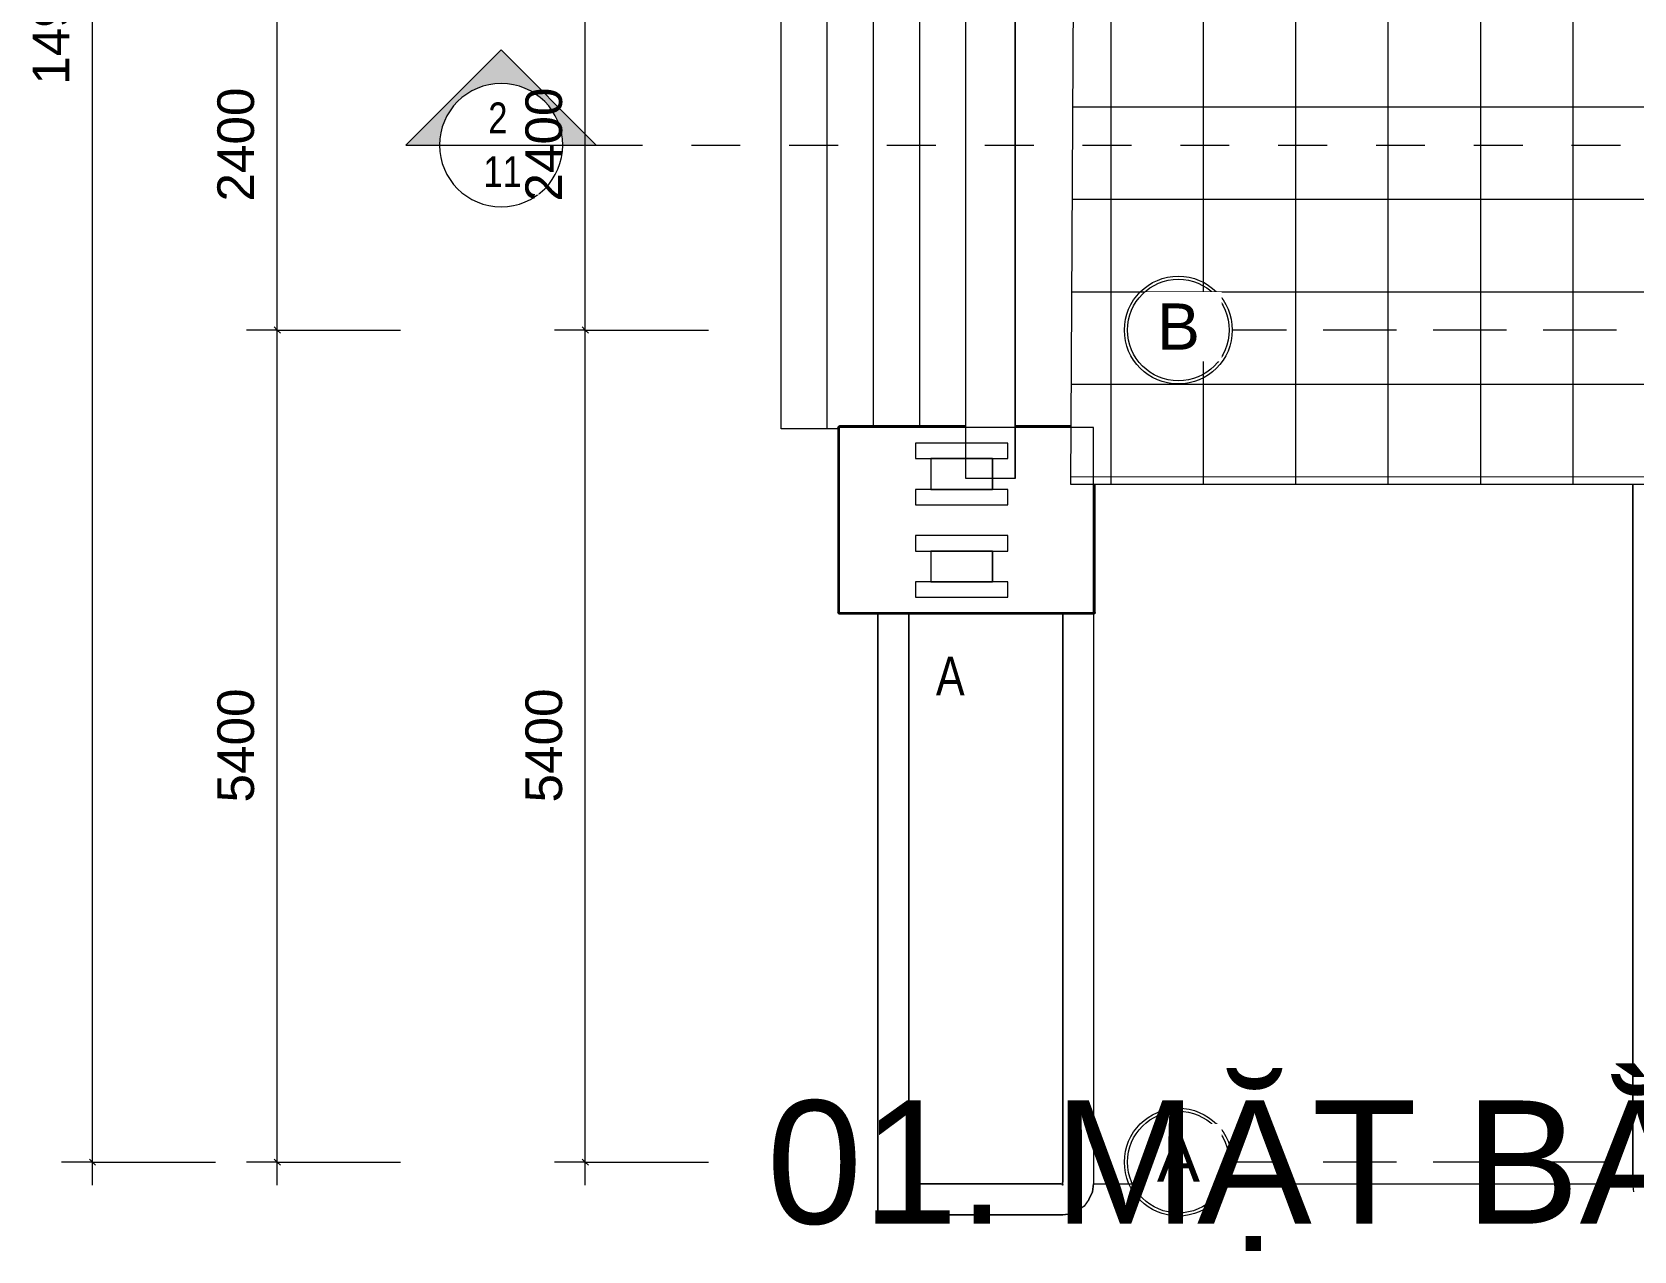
# Model space of a CAD drawing. Header units: millimetres. Extents: x -10792 to 44600, y -5903 to 19992.
# Drawn here: x -10792 to -392, y -577 to 7334 of the extents above; entities that cross this region are included whole.
import ezdxf
from ezdxf.enums import TextEntityAlignment as Align

# ---------------------------------------------------------------- set-up
doc = ezdxf.new("R2010")
doc.units = ezdxf.units.MM
for name, pattern in [('Abgebrochen', [714.375, 476.25, -238.125]), ('Aligning Line', [635, 317.5, -317.5]), ('Hidden', [714.375, 476.25, -238.125])]:
    doc.linetypes.add(name, pattern=pattern)
for name, color, linetype, lineweight in [('A-ANNO-DIMS', 211, 'Continuous', 9), ('A-ANNO-DIMS-100', 211, 'Continuous', 9), ('A-FLOR', 192, 'Continuous', 9), ('A-FLOR-PATT', 8, 'Continuous', 9), ('A-GENM', 13, 'Continuous', 9), ('G-ANNO-SYMB', 111, 'Abgebrochen', 9), ('G-ANNO-TEXT', 231, 'Continuous', 9), ('G-IMPT', 8, 'Continuous', 9), ('S-GRID', 1, 'Continuous', 9), ('S-GRID-IDEN', 1, 'Continuous', 9)]:
    doc.layers.add(name, color=color, linetype=linetype, lineweight=lineweight)
doc.styles.add('Arial', font='arial.ttf', dxfattribs={"width": 0.8, "height": 250})
doc.styles.add('Arial_1', font='arial.ttf', dxfattribs={"width": 0.8, "height": 200})
doc.styles.add('Arial_2', font='arial.ttf', dxfattribs={"height": 300})
doc.styles.add('Arial_5', font='arial.ttf', dxfattribs={"height": 238.125})
doc.styles.add('UNICODE_TITLE', font='arial.ttf')
doc.dimstyles.new('SecretInternalLinAngDimStyle5p4736185', dxfattribs={"dimscale": 304.8, "dimtxt": 242.94927, "dimasz": 0.130208, "dimexe": 0.656168, "dimexo": 0.0625, "dimgap": 0.260417, "dimtad": 1, "dimdec": 0, "dimrnd": 100, "dimzin": 0, "dimdsep": 46, "dimtxsty": 'Arial_5', "dimblk1": 'OBLIQUE', "dimblk2": 'OBLIQUE', "dimsah": 1, "dimcen": 0.09, "dimdle": 0.492126, "dimazin": 0, "dimtfac": 1, "dimtdec": 4, "dimtix": 1, "dimtmove": 0, "dimatfit": 3, "dimfxl": 2.624672, "dimfxlon": 1, "dimtvp": 1, "dimtolj": 1, "dimtzin": 0, "dimarcsym": 2})

# ---------------------------------------------------------------- blocks, each defined once
blk = doc.blocks.new('Mat_Tien_3dsMax - Sync_3dsMax_To_Revit-2401403-01_MẶT BẰNG TẦNG 1')
at = {"layer": 'A-GENM'}
for p, q in [((-5456, -1934), (-5456, -2034)), ((-4856, -1934), (-5456, -1934)), ((-4856, -2034), (-4856, -1934)), ((-5456, -2034), (-4856, -2034)), ((-4956, -2034), (-5356, -2034)), ((-5356, -2034), (-5356, -2234)), ((-4956, -2234), (-4956, -2034)), ((-4856, -2234), (-5456, -2234)), ((-5456, -2234), (-5456, -2334)), ((-5356, -2234), (-4956, -2234)), ((-4856, -2334), (-4856, -2234)), ((-5456, -2334), (-4856, -2334)), ((-5456, -2534), (-5456, -2634)), ((-4856, -2534), (-5456, -2534)), ((-4856, -2634), (-4856, -2534)), ((-5456, -2634), (-4856, -2634)), ((-4956, -2634), (-5356, -2634)), ((-5356, -2634), (-5356, -2834)), ((-4956, -2834), (-4956, -2634)), ((-4856, -2834), (-5456, -2834)), ((-5456, -2834), (-5456, -2934)), ((-5356, -2834), (-4956, -2834)), ((-4856, -2934), (-4856, -2834)), ((-5456, -2934), (-4856, -2934))]:
    blk.add_line(p, q, dxfattribs=at)
at = {"layer": 'G-IMPT'}
for p, q in [((-5129, -2164), (-5129, 2164)), ((-6329, -1840), (-6329, 1840)), ((-6029, -1840), (-6029, 1840)), ((-5729, -1822), (-5729, 1751)), ((-5429, -1822), (-5429, 1751)), ((-6029, -1840), (-6329, -1840)), ((-5960, -1840), (-6029, -1840)), ((-5959, -1828), (-5960, -1832)), ((-5959, -1828), (-5960, -1832)), ((-5960, -1832), (-5959, -1828)), ((-5960, -1832), (-5960, -3032)), ((-5959, -1832), (-5960, -1832)), ((-5959, -1828), (-5957, -1825)), ((-5957, -1825), (-5959, -1828)), ((-5959, -1828), (-5957, -1825)), ((-5957, -1825), (-5959, -1828)), ((-5959, -1828), (-5957, -1825)), ((-5956, -1826), (-5959, -1828)), ((-5959, -1828), (-5956, -1826)), ((-5959, -1832), (-5959, -1828)), ((-5957, -1829), (-5959, -1828)), ((-5959, -1828), (-5959, -1828)), ((-5959, -1828), (-5959, -1828)), ((-5957, -1829), (-5959, -1832)), ((-5959, -1832), (-5959, -3032)), ((-5957, -1832), (-5959, -1832)), ((-5954, -1823), (-5957, -1825)), ((-5954, -1823), (-5957, -1825)), ((-5954, -1823), (-5957, -1825)), ((-5954, -1824), (-5957, -1825)), ((-5957, -1825), (-5954, -1824)), ((-5956, -1826), (-5957, -1825)), ((-5957, -1825), (-5957, -1825)), ((-5957, -1825), (-5956, -1826)), ((-5957, -1825), (-5957, -1825)), ((-5957, -1829), (-5956, -1826)), ((-5954, -1828), (-5957, -1829)), ((-5957, -1832), (-5957, -1829)), ((-5954, -1832), (-5957, -1829)), ((-5957, -3032), (-5957, -1832)), ((-5954, -1832), (-5957, -1832)), ((-5956, -1826), (-5954, -1824)), ((-5956, -1826), (-5954, -1824)), ((-5953, -1825), (-5956, -1826)), ((-5954, -1828), (-5956, -1826)), ((-5950, -1822), (-5954, -1823)), ((-5950, -1822), (-5954, -1824)), ((-5950, -1822), (-5954, -1824)), ((-5954, -1824), (-5954, -1823)), ((-5950, -1823), (-5954, -1824)), ((-5954, -1823), (-5954, -1824)), ((-5953, -1825), (-5954, -1824)), ((-5954, -1828), (-5953, -1825)), ((-5954, -1828), (-5954, -1832)), ((-5950, -1832), (-5954, -1828)), ((-5950, -1828), (-5954, -1828)), ((-5954, -3032), (-5954, -1832)), ((-5950, -1832), (-5954, -1832)), ((-5953, -1825), (-5950, -1823)), ((-5950, -1828), (-5953, -1825)), ((-5950, -1825), (-5953, -1825)), ((-5950, -1823), (-5950, -1822)), ((-5129, -1822), (-5950, -1822)), ((-5129, -1823), (-5950, -1823)), ((-5950, -1825), (-5950, -1823)), ((-5129, -1825), (-5950, -1825)), ((-5950, -1825), (-5950, -1828)), ((-5129, -1828), (-5950, -1828)), ((-5950, -1828), (-5950, -1832)), ((-5950, -3032), (-5950, -1832)), ((-4300, -1832), (-5950, -1832)), ((-4448, -1822), (-4810, -1822)), ((-4448, -1823), (-4810, -1823)), ((-4448, -1825), (-4810, -1825)), ((-4448, -1828), (-4810, -1828)), ((-4300, -3032), (-4300, -1832)), ((-5456, -1934), (-5456, -2034)), ((-4856, -1934), (-5456, -1934)), ((-4856, -2034), (-4856, -1934)), ((-5456, -2034), (-5356, -2034)), ((-5356, -2034), (-5356, -2234)), ((-4956, -2034), (-4956, -2234)), ((-4956, -2034), (-4856, -2034)), ((-4810, -2164), (-5129, -2164)), ((-5356, -2234), (-5456, -2234)), ((-5456, -2234), (-5456, -2334)), ((-4856, -2234), (-4956, -2234)), ((-4856, -2334), (-4856, -2234)), ((-4296, -3032), (-4296, -2200)), ((-4292, -3032), (-4292, -2200)), ((-4291, -3032), (-4291, -2200)), ((-4290, -3032), (-4290, -2200)), ((-800, -6742), (-800, -2200)), ((-800, -6742), (-800, -2200)), ((-800, -2200), (-800, -6742)), ((-5456, -2334), (-4856, -2334)), ((-5456, -2534), (-5456, -2634)), ((-4856, -2534), (-5456, -2534)), ((-4856, -2634), (-4856, -2534)), ((-5456, -2634), (-5356, -2634)), ((-5356, -2634), (-5356, -2834)), ((-4956, -2634), (-4956, -2834)), ((-4956, -2634), (-4856, -2634)), ((-5356, -2834), (-5456, -2834)), ((-5456, -2834), (-5456, -2934)), ((-4856, -2834), (-4956, -2834)), ((-4856, -2934), (-4856, -2834)), ((-5456, -2934), (-4856, -2934)), ((-5960, -3032), (-5959, -3032)), ((-5960, -3032), (-5959, -3037)), ((-5960, -3032), (-5959, -3037)), ((-5959, -3037), (-5960, -3032)), ((-5959, -3032), (-5957, -3032)), ((-5959, -3032), (-5957, -3036)), ((-5959, -3037), (-5959, -3032)), ((-5959, -3037), (-5957, -3036)), ((-5959, -3037), (-5959, -3037)), ((-5959, -3037), (-5956, -3039)), ((-5959, -3037), (-5959, -3037)), ((-5959, -3037), (-5957, -3040)), ((-5959, -3037), (-5957, -3040)), ((-5957, -3040), (-5959, -3037)), ((-5959, -3037), (-5957, -3040)), ((-5959, -3037), (-5956, -3039)), ((-5957, -3040), (-5959, -3037)), ((-5957, -3036), (-5957, -3032)), ((-5957, -3032), (-5954, -3032)), ((-5957, -3036), (-5954, -3032)), ((-5954, -3037), (-5957, -3036)), ((-5957, -3036), (-5956, -3039)), ((-5957, -3040), (-5956, -3039)), ((-5956, -3039), (-5957, -3040)), ((-5957, -3040), (-5954, -3041)), ((-5957, -3040), (-5957, -3040)), ((-5957, -3040), (-5957, -3040)), ((-5954, -3041), (-5957, -3040)), ((-5957, -3040), (-5954, -3042)), ((-5954, -3042), (-5957, -3040)), ((-5954, -3042), (-5957, -3040)), ((-5956, -3039), (-5954, -3037)), ((-5956, -3039), (-5953, -3040)), ((-5956, -3039), (-5954, -3041)), ((-5956, -3039), (-5954, -3041)), ((-5954, -3032), (-5950, -3032)), ((-5954, -3037), (-5954, -3032)), ((-5954, -3037), (-5950, -3032)), ((-5953, -3040), (-5954, -3037)), ((-5950, -3037), (-5954, -3037)), ((-5954, -3041), (-5953, -3040)), ((-5954, -3041), (-5950, -3042)), ((-5954, -3042), (-5954, -3041)), ((-5950, -3042), (-5954, -3041)), ((-5954, -3041), (-5954, -3042)), ((-5954, -3041), (-5950, -3042)), ((-5954, -3042), (-5950, -3042)), ((-5953, -3040), (-5950, -3037)), ((-5950, -3042), (-5953, -3040)), ((-5950, -3040), (-5953, -3040)), ((-5950, -3032), (-4300, -3032)), ((-5950, -3037), (-5950, -3032)), ((-5950, -3040), (-5950, -3037)), ((-5950, -3037), (-4300, -3037)), ((-5950, -3040), (-4300, -3040)), ((-5950, -3042), (-5950, -3040)), ((-5950, -3042), (-5950, -3042)), ((-5950, -3042), (-4300, -3042)), ((-4300, -3042), (-5950, -3042)), ((-5700, -3042), (-5700, -6942)), ((-5700, -6942), (-5700, -3042)), ((-5500, -3042), (-5500, -6742)), ((-5500, -6742), (-5500, -3042)), ((-4500, -6726), (-4500, -3042)), ((-4500, -3042), (-4500, -6726)), ((-4300, -3037), (-4300, -3032)), ((-4300, -3032), (-4296, -3032)), ((-4300, -3032), (-4296, -3037)), ((-4300, -3040), (-4300, -3037)), ((-4300, -3037), (-4296, -3037)), ((-4297, -3040), (-4300, -3037)), ((-4300, -3042), (-4300, -3040)), ((-4300, -3040), (-4297, -3040)), ((-4300, -3042), (-4297, -3040)), ((-4300, -3042), (-4296, -3041)), ((-4300, -3042), (-4296, -3041)), ((-4296, -3041), (-4300, -3042)), ((-4300, -3042), (-4300, -6742)), ((-4300, -3042), (-4300, -3042)), ((-4300, -3042), (-4296, -3042)), ((-4300, -3042), (-4300, -6742)), ((-4297, -3040), (-4296, -3037)), ((-4297, -3040), (-4294, -3039)), ((-4297, -3040), (-4296, -3041)), ((-4296, -3037), (-4296, -3032)), ((-4296, -3032), (-4292, -3032)), ((-4296, -3032), (-4293, -3036)), ((-4296, -3037), (-4293, -3036)), ((-4296, -3037), (-4294, -3039)), ((-4296, -3041), (-4294, -3039)), ((-4296, -3041), (-4294, -3039)), ((-4296, -3041), (-4293, -3040)), ((-4296, -3042), (-4293, -3040)), ((-4296, -3041), (-4293, -3040)), ((-4293, -3040), (-4296, -3042)), ((-4292, -3040), (-4296, -3042)), ((-4296, -3042), (-4296, -3041)), ((-4296, -3041), (-4296, -3042)), ((-4294, -3039), (-4293, -3036)), ((-4294, -3039), (-4291, -3037)), ((-4294, -3039), (-4291, -3037)), ((-4293, -3040), (-4294, -3039)), ((-4294, -3039), (-4293, -3040)), ((-4293, -3036), (-4292, -3032)), ((-4293, -3036), (-4291, -3032)), ((-4293, -3036), (-4291, -3037)), ((-4293, -3040), (-4291, -3037)), ((-4293, -3040), (-4291, -3037)), ((-4293, -3040), (-4291, -3037)), ((-4291, -3037), (-4293, -3040)), ((-4292, -3040), (-4293, -3040)), ((-4293, -3040), (-4292, -3040)), ((-4292, -3032), (-4291, -3032)), ((-4292, -3040), (-4291, -3037)), ((-4291, -3032), (-4290, -3032)), ((-4291, -3037), (-4291, -3032)), ((-4291, -3037), (-4290, -3032)), ((-4291, -3037), (-4290, -3032)), ((-4290, -3032), (-4291, -3037)), ((-4291, -3037), (-4291, -3037)), ((-4291, -3037), (-4291, -3037)), ((-5500, -6742), (-4513, -6742)), ((-4513, -6742), (-5500, -6742)), ((-4513, -6742), (-4501, -6740)), ((-4513, -6742), (-4501, -6740)), ((-4505, -6742), (-4503, -6740)), ((-4503, -6740), (-4505, -6742)), ((-4503, -6741), (-4505, -6742)), ((-4503, -6740), (-4502, -6737)), ((-4502, -6737), (-4503, -6740)), ((-4501, -6740), (-4503, -6741)), ((-4502, -6737), (-4500, -6726)), ((-4500, -6726), (-4502, -6737)), ((-4308, -6793), (-4300, -6742)), ((-4300, -6742), (-4308, -6793)), ((-4300, -6742), (-800, -6742)), ((-792, -6793), (-800, -6742)), ((-792, -6793), (-800, -6742)), ((-4330, -6843), (-4362, -6886)), ((-4330, -6843), (-4362, -6886)), ((-4330, -6843), (-4308, -6793)), ((-4308, -6793), (-4330, -6843)), ((-5700, -6942), (-4500, -6942)), ((-4500, -6942), (-5700, -6942)), ((-4500, -6942), (-4450, -6935)), ((-4450, -6935), (-4500, -6942)), ((-4450, -6935), (-4404, -6917)), ((-4404, -6917), (-4450, -6935)), ((-4362, -6886), (-4404, -6917)), ((-4362, -6886), (-4404, -6917))]:
    blk.add_line(p, q, dxfattribs=at)
at = {"layer": 'G-IMPT', "flags": 128}
for points in [[(-4810, -2164), (-4810, -1082), (-4810, 0), (-4810, 1082), (-4810, 2164)], [(-4810, 2164), (-4810, 1082), (-4810, 0), (-4810, -1082), (-4810, -2164)], [(-4956, -2034), (-5056, -2034), (-5156, -2034), (-5256, -2034), (-5356, -2034)], [(-5356, -2034), (-5256, -2034), (-5156, -2034), (-5056, -2034), (-4956, -2034)], [(-4956, -2034), (-5056, -2034), (-5156, -2034), (-5256, -2034), (-5356, -2034)], [(-5356, -2234), (-5256, -2234), (-5156, -2234), (-5056, -2234), (-4956, -2234)], [(-4956, -2234), (-5056, -2234), (-5156, -2234), (-5256, -2234), (-5356, -2234)], [(-5356, -2234), (-5256, -2234), (-5156, -2234), (-5056, -2234), (-4956, -2234)], [(-4956, -2634), (-5056, -2634), (-5156, -2634), (-5256, -2634), (-5356, -2634)], [(-5356, -2634), (-5256, -2634), (-5156, -2634), (-5056, -2634), (-4956, -2634)], [(-4956, -2634), (-5056, -2634), (-5156, -2634), (-5256, -2634), (-5356, -2634)], [(-5356, -2834), (-5256, -2834), (-5156, -2834), (-5056, -2834), (-4956, -2834)], [(-4956, -2834), (-5056, -2834), (-5156, -2834), (-5256, -2834), (-5356, -2834)], [(-5356, -2834), (-5256, -2834), (-5156, -2834), (-5056, -2834), (-4956, -2834)], [(-4503, -6741), (-4504, -6741), (-4504, -6742), (-4504, -6742), (-4505, -6742)], [(-4503, -6741), (-4504, -6741), (-4504, -6742), (-4504, -6742), (-4505, -6742)], [(-4503, -6741), (-4504, -6741), (-4504, -6742), (-4504, -6742), (-4505, -6742)], [(-4505, -6742), (-4504, -6742), (-4504, -6742), (-4504, -6741), (-4503, -6741)], [(-4502, -6745), (-4503, -6745), (-4503, -6744), (-4504, -6743), (-4505, -6742)], [(-4505, -6742), (-4504, -6743), (-4504, -6743), (-4503, -6743), (-4502, -6744)], [(-4505, -6742), (-4504, -6743), (-4504, -6743), (-4503, -6743), (-4502, -6744)], [(-4505, -6742), (-4504, -6743), (-4503, -6744), (-4503, -6745), (-4502, -6745)], [(-4502, -6745), (-4503, -6745), (-4503, -6744), (-4504, -6743), (-4505, -6742)], [(-4505, -6742), (-4504, -6743), (-4504, -6743), (-4503, -6743), (-4502, -6744)], [(-4502, -6745), (-4503, -6745), (-4503, -6744), (-4504, -6743), (-4505, -6742)], [(-4505, -6742), (-4504, -6744), (-4503, -6746), (-4502, -6747), (-4501, -6749)], [(-4501, -6740), (-4502, -6741), (-4502, -6741), (-4503, -6741), (-4503, -6741)], [(-4503, -6741), (-4503, -6741), (-4502, -6741), (-4502, -6741), (-4501, -6740)], [(-4501, -6744), (-4502, -6744), (-4502, -6743), (-4503, -6742), (-4503, -6741)], [(-4503, -6741), (-4503, -6742), (-4503, -6743), (-4503, -6743), (-4502, -6744)], [(-4502, -6744), (-4503, -6743), (-4503, -6743), (-4503, -6742), (-4503, -6741)], [(-4501, -6744), (-4502, -6744), (-4502, -6743), (-4503, -6742), (-4503, -6741)], [(-4503, -6741), (-4503, -6742), (-4503, -6743), (-4503, -6743), (-4502, -6744)], [(-4501, -6744), (-4502, -6744), (-4502, -6743), (-4503, -6742), (-4503, -6741)], [(-4502, -6744), (-4503, -6743), (-4503, -6743), (-4503, -6742), (-4503, -6741)], [(-4503, -6741), (-4503, -6742), (-4502, -6743), (-4502, -6744), (-4501, -6744)], [(-4502, -6744), (-4502, -6744), (-4502, -6745), (-4502, -6745), (-4502, -6745)], [(-4502, -6744), (-4502, -6744), (-4502, -6744), (-4502, -6744), (-4501, -6744)], [(-4502, -6744), (-4502, -6744), (-4502, -6745), (-4502, -6745), (-4502, -6745)], [(-4502, -6744), (-4502, -6744), (-4502, -6744), (-4502, -6744), (-4501, -6744)], [(-4502, -6745), (-4502, -6745), (-4502, -6745), (-4502, -6744), (-4502, -6744)], [(-4502, -6744), (-4502, -6744), (-4502, -6744), (-4502, -6744), (-4501, -6744)], [(-4502, -6745), (-4502, -6745), (-4502, -6745), (-4502, -6744), (-4502, -6744)], [(-4502, -6744), (-4502, -6744), (-4502, -6744), (-4502, -6744), (-4501, -6744)], [(-4502, -6745), (-4502, -6745), (-4502, -6745), (-4502, -6744), (-4502, -6744)], [(-4502, -6745), (-4502, -6746), (-4502, -6747), (-4501, -6748), (-4501, -6749)], [(-4499, -6748), (-4500, -6747), (-4501, -6747), (-4501, -6746), (-4502, -6745)], [(-4502, -6745), (-4502, -6746), (-4502, -6747), (-4501, -6748), (-4501, -6749)], [(-4499, -6748), (-4500, -6747), (-4501, -6747), (-4501, -6746), (-4502, -6745)], [(-4501, -6749), (-4501, -6748), (-4502, -6747), (-4502, -6746), (-4502, -6745)], [(-4501, -6749), (-4501, -6748), (-4502, -6747), (-4502, -6746), (-4502, -6745)], [(-4502, -6745), (-4501, -6746), (-4501, -6747), (-4500, -6747), (-4499, -6748)], [(-4499, -6748), (-4500, -6747), (-4501, -6747), (-4501, -6746), (-4502, -6745)], [(-4499, -6748), (-4500, -6747), (-4501, -6747), (-4501, -6746), (-4502, -6745)], [(-4499, -6748), (-4500, -6747), (-4500, -6746), (-4501, -6745), (-4501, -6744)], [(-4501, -6744), (-4501, -6745), (-4500, -6746), (-4500, -6747), (-4499, -6748)], [(-4501, -6744), (-4501, -6745), (-4500, -6746), (-4500, -6747), (-4499, -6748)], [(-4501, -6744), (-4501, -6745), (-4500, -6746), (-4500, -6747), (-4499, -6748)], [(-4499, -6749), (-4499, -6749), (-4499, -6748), (-4499, -6748), (-4499, -6748)], [(-4499, -6749), (-4499, -6749), (-4499, -6748), (-4499, -6748), (-4499, -6748)], [(-4499, -6748), (-4499, -6748), (-4499, -6748), (-4499, -6749), (-4499, -6749)]]:
    blk.add_lwpolyline(points, dxfattribs=at)
blk = doc.blocks.new('Mat_Tien_3dsMax - Mat_Tien_3dsMax-2387879-01_MẶT BẰNG TẦNG 1')
blk.add_blockref('Mat_Tien_3dsMax - Sync_3dsMax_To_Revit-2401403-01_MẶT BẰNG TẦNG 1', (0, 0))
blk = doc.blocks.new('Section - CAT DUNG-122916-01_MẶT BẰNG TẦNG 1')
at = {"layer": 'G-ANNO-SYMB', "linetype": 'Continuous'}
h = blk.add_hatch(color=256, dxfattribs=at)
edge = h.paths.add_edge_path()
edge.add_line((0.18, 0), (-2, 0))
edge.add_arc((-6, 0), 4, 0, 90)
edge.add_arc((-6, 0), 4, 90, 180)
edge.add_line((-10, 0), (-12.18, 0))
edge.add_line((-12.18, 0), (-6, 6.18))
edge.add_line((-6, 6.18), (0.18, 0))
for p, q in [((-6, 6.18), (-12.18, 0)), ((0.18, 0), (-6, 6.18)), ((-12.18, 0), (-10, 0)), ((-2, 0), (0.18, 0))]:
    blk.add_line(p, q, dxfattribs=at)
for start, end in [(360, 180), (90, 180), (0, 90), (180, 360)]:
    blk.add_arc((-6, 0), 4, start, end, dxfattribs=at)
blk = doc.blocks.new('Grid - TRUC  D1-102336-01_MẶT BẰNG TẦNG 1')
at = {"layer": 'S-GRID-IDEN'}
for radius in [3.5, 3.3]:
    blk.add_circle((0, 0), radius, dxfattribs=at)
blk = doc.blocks.new('DIMBLOCK107-01_MẶT BẰNG TẦNG 1')
at = {"layer": 'A-ANNO-DIMS-100', "transparency": 16777216}
for p, q in [((-10400, -150), (-10400, 15050)), ((-10400, 14900), (-10600, 14900)), ((-10400, 14900), (-10420, 14920)), ((-10400, 14900), (-10380, 14880)), ((-10400, 14900), (-9600, 14900)), ((-10400, 0), (-10600, 0)), ((-10400, 0), (-10420, 20)), ((-10400, 0), (-10380, -20)), ((-10400, 0), (-9600, 0))]:
    blk.add_line(p, q, dxfattribs=at)
at = {"layer": 'A-ANNO-DIMS-100', "color": 0, "transparency": 16777216, "insert": (-10789, 6992), "char_height": 238.1, "width": 1098.88, "attachment_point": 1, "rotation": 90, "line_spacing_factor": 0.941778, "style": 'Arial_5'}
blk.add_mtext('14900', dxfattribs=at)
blk = doc.blocks.new('_Oblique')
at = {"color": 0, "linetype": 'ByBlock', "lineweight": -2}
blk.add_line((-0.5, -0.5), (0.5, 0.5), dxfattribs=at)
blk = doc.blocks.new('DIMBLOCK108-01_MẶT BẰNG TẦNG 1')
at = {"layer": 'A-ANNO-DIMS-100', "transparency": 16777216}
for p, q in [((-9200, 5400), (-9220, 5420)), ((-9200, 5400), (-9400, 5400)), ((-9200, -150), (-9200, 5400)), ((-9200, 5400), (-9180, 5380)), ((-9200, 5400), (-8400, 5400)), ((-9200, 0), (-9400, 0)), ((-9200, 0), (-9220, 20)), ((-9200, 0), (-9180, -20)), ((-9200, 0), (-8400, 0))]:
    blk.add_line(p, q, dxfattribs=at)
at = {"layer": 'A-ANNO-DIMS-100', "color": 0, "transparency": 16777216, "insert": (-9589, 2334), "char_height": 238.1, "width": 879.1, "attachment_point": 1, "rotation": 90, "line_spacing_factor": 0.941778, "style": 'Arial_5'}
blk.add_mtext('5400', dxfattribs=at)
blk = doc.blocks.new('DIMBLOCK109-01_MẶT BẰNG TẦNG 1')
at = {"layer": 'A-ANNO-DIMS-100', "transparency": 16777216}
for p, q in [((-9200, 7800), (-9220, 7820)), ((-9200, 7800), (-9400, 7800)), ((-9200, 5400), (-9200, 7800)), ((-9200, 7800), (-9180, 7780)), ((-9200, 7800), (-8400, 7800)), ((-9200, 5400), (-9220, 5420)), ((-9200, 5400), (-9400, 5400)), ((-9200, 5400), (-9180, 5380)), ((-9200, 5400), (-8400, 5400))]:
    blk.add_line(p, q, dxfattribs=at)
at = {"layer": 'A-ANNO-DIMS-100', "color": 0, "transparency": 16777216, "insert": (-9589, 6234), "char_height": 238.1, "width": 879.1, "attachment_point": 1, "rotation": 90, "line_spacing_factor": 0.941778, "style": 'Arial_5'}
blk.add_mtext('2400', dxfattribs=at)
blk = doc.blocks.new('DIMBLOCK112-01_MẶT BẰNG TẦNG 1')
at = {"layer": 'A-ANNO-DIMS-100', "transparency": 16777216}
for p, q in [((-7200, 5400), (-7220, 5420)), ((-7200, 5400), (-7400, 5400)), ((-7200, -150), (-7200, 5400)), ((-7200, 5400), (-7180, 5380)), ((-7200, 5400), (-6400, 5400)), ((-7200, 0), (-7400, 0)), ((-7200, 0), (-7220, 20)), ((-7200, 0), (-7180, -20)), ((-7200, 0), (-6400, 0))]:
    blk.add_line(p, q, dxfattribs=at)
at = {"layer": 'A-ANNO-DIMS-100', "color": 0, "transparency": 16777216, "insert": (-7589, 2334), "char_height": 238.1, "width": 879.1, "attachment_point": 1, "rotation": 90, "line_spacing_factor": 0.941778, "style": 'Arial_5'}
blk.add_mtext('5400', dxfattribs=at)
blk = doc.blocks.new('DIMBLOCK113-01_MẶT BẰNG TẦNG 1')
at = {"layer": 'A-ANNO-DIMS-100', "transparency": 16777216}
for p, q in [((-7200, 7800), (-7220, 7820)), ((-7200, 7800), (-7400, 7800)), ((-7200, 5400), (-7200, 7800)), ((-7200, 7800), (-7180, 7780)), ((-7200, 7800), (-6400, 7800)), ((-7200, 5400), (-7220, 5420)), ((-7200, 5400), (-7400, 5400)), ((-7200, 5400), (-7180, 5380)), ((-7200, 5400), (-6400, 5400))]:
    blk.add_line(p, q, dxfattribs=at)
at = {"layer": 'A-ANNO-DIMS-100', "color": 0, "transparency": 16777216, "insert": (-7589, 6234), "char_height": 238.1, "width": 879.1, "attachment_point": 1, "rotation": 90, "line_spacing_factor": 0.941778, "style": 'Arial_5'}
blk.add_mtext('2400', dxfattribs=at)

msp = doc.modelspace()

# ---------------------------------------------------------------- hatches: boundary and pattern name
at = {"layer": 'A-FLOR-PATT'}
h = msp.add_hatch(dxfattribs=at)
h.set_pattern_fill('FP_8', color=256, style=0, pattern_type=2)
h.set_pattern_definition([(0.0043, (16612.5, 7449.6), (-0.045, 600), []), (90.004, (16612.5, 7449.6), (-600, -0.042), [])])
h.paths.add_polyline_path([(450, -100.9), (825, -100.8), (825, 49), (660, 49), (660, -100), (450, -100)])
h.paths.add_polyline_path([(925, -100.8), (1825, -100.8), (1825, 99), (2125, 99), (2125, -100.7), (3025, -100.7), (3025, 99), (3325, 99), (3325, -100.6), (4150, -100.6), (4150, 44), (4225, 44), (4225, 250), (4475, 250), (4475, 100), (7925, 100), (7925, 250), (7950, 250), (7950, 5100), (7925, 5100), (7925, 5300), (7350, 5300), (7350, 5500), (8750, 5500), (8750, 5300), (8175, 5300), (8175, 5100), (8150, 5100), (8150, 250), (8175, 250), (8175, 100), (11525, 100), (11525, 250), (11775, 250), (11775, 100), (15125, 100), (15125, 250), (15150, 250), (15150, 5100), (15125, 5100), (15125, 5300), (14550, 5300), (14550, 5500), (15550, 5500), (15550, 5300), (15375, 5300), (15375, 5100), (15350, 5100), (15350, 250), (15375, 250), (15375, 100), (22325, 100), (22325, 250), (22350, 250), (22350, 5100), (22325, 5100), (22325, 5300), (18975, 5300), (18975, 5100), (18725, 5100), (18725, 5300), (16550, 5300), (16550, 5500), (22650, 5500), (22650, 5300), (22575, 5300), (22575, 5100), (22550, 5100), (22550, 250), (22575, 250), (22575, 100), (25925, 100), (25925, 250), (26175, 250), (26175, 100), (29525, 100), (29525, 250), (29550, 250), (29550, 5100), (29525, 5100), (29525, 5300), (26175, 5300), (26175, 5100), (25925, 5100), (25925, 5300), (23650, 5300), (23650, 5500), (30050, 5500), (30050, 5300), (29775, 5300), (29775, 5100), (29750, 5100), (29750, 250), (29775, 250), (29775, 100), (32150, 100), (32150, 94), (33225, 94), (33225, 250), (33475, 250), (33475, 94), (33550, 94), (33550, -98.4), (34450, -98.3), (34450, 5300), (33475, 5300), (33475, 5100), (33225, 5100), (33225, 5300), (31050, 5300), (31050, 5500), (34650, 5500), (34650, 5300.9), (36150, 5300.9), (36150, 5500), (37050, 5500), (37050, 5900), (37250, 5900), (37250, 5500), (37260.4, 5500), (37264.5, 7700), (37250, 7700), (37250, 7300), (37050, 7300), (37050, 7700), (34550, 7700), (34550, 8500), (34650, 8500), (34650, 9300), (34550, 9300), (34550, 9400), (34350, 9400), (34350, 9500), (37267.9, 9500), (37269.7, 10470), (37250, 10470), (37250, 10570), (37269.9, 10570), (37271.9, 11650), (37050, 11650), (37050, 9501.7), (33450, 9501.7), (33450.5, 9500), (33550, 9500), (33550, 9400), (33450, 9400), (33450, 8100), (33475, 8100), (33475, 7700), (33150, 7700), (33150, 7675), (31950, 7675), (31950, 7700), (29412, 7700), (29412, 7900), (29525, 7900.9), (29525, 8100), (29550, 8100), (29550, 12950), (29525, 12950), (29525, 13100), (26850, 13100), (26850, 7900), (28412, 7900), (28412, 7700), (25337, 7700), (25337, 7900), (25925, 7900), (25925, 8100), (26175, 8100), (26175, 7900), (26650, 7900), (26650, 13100), (26175, 13100), (26175, 12950), (25925, 12950), (25925, 13100), (24150, 13100), (24150, 7900), (24337, 7900), (24337, 7700), (23862, 7700), (23862, 7900), (23950, 7900), (23950, 13100), (23825, 13100), (23825, 13090), (23800, 13085), (23000, 13085), (23000, 12000), (21500, 12000), (21500, 7900), (22325, 7900), (22325, 8100), (22575, 8100), (22575, 7900), (22862, 7900), (22862, 7700), (21250, 7700), (21250, 7900), (21400, 7900), (21400, 12000), (19900, 12000), (19900, 13100), (19863, 13100), (19863, 13090), (19838, 13085), (19038, 13085), (19013, 13090), (19013, 13100), (18975, 13100), (18975, 12950), (18950, 12950), (18950, 8100), (18975, 8100), (18975, 7900), (20250, 7900), (20250, 7700), (16487, 7700), (16487, 7900), (18725, 7900), (18725, 8100), (18750, 8100), (18750, 12950), (18725, 12950), (18725, 13100), (15375, 13100), (15375, 12950), (15350, 12950), (15350, 8100), (15375, 8100), (15375, 7900), (15487, 7900), (15487, 7700), (9387, 7700), (9387, 7900), (11525, 7900), (11525, 8100), (11775, 8100), (11775, 7900), (15125, 7900), (15125, 8100), (15150, 8100), (15150, 12950), (15125, 12950), (15125, 13100), (11775, 13100), (11775, 12950), (11525, 12950), (11525, 13100), (8175, 13100), (8175, 12950), (8150, 12950), (8150, 8100), (8175, 8100), (8175, 7900), (8387, 7900), (8387, 7700), (5750, 7700), (5750, 7675), (4550, 7675), (4550, 7700), (4225, 7700), (4225, 8100), (4250, 8100), (4250, 12950), (4225, 12950), (4225, 13299.2), (3325, 13299.6), (3325, 13101), (3025, 13101), (3025, 13299.8), (2125, 13300.1), (2125, 13101), (1825, 13101), (1825, 13300.3), (925, 13300.7), (925, 13101), (675, 13101), (675, 12850), (450, 12850), (450, 11950), (650, 11950), (650, 11650), (450, 11650), (450, 10750), (650, 10750), (650, 10302), (663, 10302), (663, 10300), (700, 10300), (700, 7550), (500, 7550), (500, 7700), (425, 7700), (425, 8100), (500, 8100), (500, 10300), (450, 10300), (450, 8800), (-4025.9, 8800), (-4050, 4400), (450, 4400), (450, 2900), (500, 2900), (500, 5100), (425, 5100), (425, 5500), (500, 5500), (500, 5650), (700, 5650), (700, 5500), (1750, 5500), (1749.2, 5300), (700, 5300), (700, 2800), (650, 2800), (650, 2450), (450, 2450), (450, 1550), (650, 1550), (650, 1250), (450, 1250), (450, 350), (675, 350), (675, 149), (925, 149), (925, -98)])
h.paths.add_polyline_path([(1925, -100.8), (2025, -100.7), (2025, -1), (1925, -1), (1925, -92.1)])
h.paths.add_polyline_path([(3125, -100.7), (3225, -100.7), (3225, -1), (3125, -1), (3125, -85)])
h.paths.add_polyline_path([(32250, -98.5), (33225, -98.4), (33225, -6), (32250, -6), (32250, -85)])
h.paths.add_polyline_path([(34550, -98.3), (34650, -98.3), (34650, -1), (34550, -1)])
h.paths.add_polyline_path([(34750, -98.3), (35650, -98.2), (35650, 99), (35950, 99), (35950, -98.2), (36850, -98.2), (36850, 100), (37040, 100), (37040, 101.7), (34650, 101.7), (34650, 99), (34750, 99), (34750, -1)])
h.paths.add_polyline_path([(35750, -98.2), (35850, -98.2), (35850, -1), (35750, -1)])
h.paths.add_polyline_path([(36950, -98.2), (37040, -98.1), (37040, 0), (36950, 0), (36950, -75.1)])
h.paths.add_polyline_path([(574, 150), (574, 250), (450, 250), (450, 150)])
h.paths.add_polyline_path([(37240.8, 150), (37250.5, 150), (37250.6, 250), (37050, 250), (37050, 150)])
h.paths.add_polyline_path([(37250.8, 350), (37252.5, 1250), (37050, 1250), (37050, 350), (37233.4, 350)])
h.paths.add_polyline_path([(37196.4, 1350), (37252.7, 1350), (37252.9, 1450), (37150, 1450), (37150, 1350)])
h.paths.add_polyline_path([(450, 1350), (550, 1350), (550, 1450), (450, 1450)])
h.paths.add_polyline_path([(37150, 1550), (37253.1, 1550), (37254.7, 2450), (37050, 2450), (37050, 1550)])
h.paths.add_polyline_path([(37254.9, 2550), (37256.5, 3400), (37150, 3400), (37150, 2550), (37151.9, 2550)])
h.paths.add_polyline_path([(500, 2550), (550, 2550), (550, 2800), (450, 2800), (450, 2550)])
h.paths.add_polyline_path([(37116.7, 3500), (37256.7, 3500), (37259.7, 5100), (37050, 5100), (37050, 3500)])
h.paths.add_polyline_path([(4225, 5100), (4225, 5300), (3150, 5300), (3150, 5500), (5950, 5500), (5950, 5300), (4475, 5300), (4475, 5100)])
h.paths.add_polyline_path([(11525, 5100), (11525, 5300), (10150, 5300), (10150, 5500), (13150, 5500), (13150, 5300), (11775, 5300), (11775, 5100)])
h.paths.add_polyline_path([(31950, 7900), (31950, 7925), (33150, 7925), (33150, 7900), (33225, 7900.9), (33225, 8100), (33250, 8100), (33250, 12950), (33225, 12950), (33225, 13300), (33250, 13300), (33250, 14800), (29750, 14800), (29750, 13300), (29775, 13300), (29775, 12950), (29750, 12950), (29750, 12489.3), (29781.1, 12496.6), (30299.2, 12738.2), (30346.5, 12932.7), (30478.5, 12649.5), (30525.8, 12843.9), (31075, 13100), (31075, 10187.2), (31096.3, 10183.8), (31110.8, 10177.6), (31122, 10170), (31132.7, 10159), (31142, 10144.4), (31146.9, 10130.6), (31149.3, 10112.5), (31147.3, 10095.1), (31140.7, 10079.2), (31130.3, 10063.2), (31119.6, 10053.6), (31105, 10044.2), (31085.7, 10039), (31074.6, 10037.7), (31052.9, 10041.2), (31038.4, 10047.4), (31027.2, 10055), (31016.5, 10066), (31007.2, 10080.6), (31002.3, 10094.4), (31001.3, 10100), (29823.7, 10100), (29821.3, 10089.4), (29815.2, 10075.1), (29805.5, 10062.3), (29794.5, 10052), (29777.5, 10043.1), (29765, 10039.3), (29750, 10037.7), (29750, 8100), (29775, 8100), (29775, 7900), (30344.5, 7900)])
h.paths.add_polyline_path([(7468.2, 7900), (7925, 7900), (7925, 8100), (7950, 8100), (7950, 12950), (7925, 12950), (7925, 13300), (7950, 13300), (7950, 14800), (4450, 14800), (4451, 13300), (4475, 13299.2), (4475, 12950), (4450, 12950), (4450, 12489.3), (4481.1, 12496.6), (4999.2, 12738.2), (5046.5, 12932.7), (5178.5, 12649.5), (5225.8, 12843.9), (5775, 13100), (5775, 10187.2), (5796.3, 10183.8), (5810.8, 10177.6), (5822, 10170), (5832.7, 10159), (5842, 10144.4), (5846.9, 10130.6), (5849.3, 10112.5), (5847.3, 10095.1), (5840.7, 10079.2), (5830.3, 10063.2), (5819.6, 10053.6), (5805, 10044.2), (5785.7, 10039), (5774.6, 10037.7), (5752.9, 10041.2), (5738.4, 10047.4), (5727.2, 10055), (5716.5, 10066), (5707.2, 10080.6), (5702.3, 10094.4), (5701.3, 10100), (4523.7, 10100), (4521.3, 10089.4), (4515.2, 10075.1), (4505.5, 10062.3), (4494.5, 10052), (4477.5, 10043.1), (4465, 10039.3), (4450, 10037.7), (4450, 8100), (4475, 8100), (4475, 7900), (4550, 7900), (4550, 7925), (5750, 7925), (5750, 7900)])
h.paths.add_polyline_path([(36063.6, 7900), (37025, 7900), (37025, 7902.6), (35000, 7902.6), (35000, 7900), (35587, 7900)])
h.paths.add_polyline_path([(34650, 7900), (34900, 7900), (34900, 8351.7), (34650, 8351.7)])
h.paths.add_polyline_path([(37058.2, 8100), (37265.3, 8100), (37267.7, 9400), (37050, 9400), (37050, 8100)])
h.paths.add_polyline_path([(450, 10400), (550, 10400), (550, 10650), (450, 10650)])
h.paths.add_polyline_path([(37150, 11750), (37272.1, 11750), (37272.3, 11850), (37150, 11850)])
h.paths.add_polyline_path([(550, 11750), (550, 11850), (450, 11850), (450, 11750)])
h.paths.add_polyline_path([(37272.5, 11950), (37274.2, 12850), (37050, 12850), (37050, 11950), (37260, 11950)])
h.paths.add_polyline_path([(37274.3, 12950), (37274.6, 13103), (37260, 13103), (37260, 13050), (37050, 13050), (37050, 12950), (37265.1, 12950)])
h.paths.add_polyline_path([(575, 12950), (575, 13050), (450, 13050), (450, 12950)])
h.paths.add_polyline_path([(33475, 13100.9), (35250, 13100.9), (35250, 13102.6), (35270, 13102.6), (35270, 13100.9), (37040, 13101.4), (37040, 13103), (33475, 13103)])
h.paths.add_polyline_path([(825, 13201), (825, 13300.7), (660, 13300), (660, 13201), (675, 13201)])
h.paths.add_polyline_path([(3125, 13201), (3225, 13201), (3225, 13299.7), (3125, 13299.7)])
h.paths.add_polyline_path([(1925, 13201), (2025, 13201), (2025, 13300.2), (1925, 13300.2)])
h.paths.add_polyline_path([(29391.3, 13300), (29550, 13300.9), (29550, 13300.9), (29350, 13300)])
h.paths.add_polyline_path([(8175, 13300), (8350, 13300), (8350, 13301.7), (8150, 13301.7), (8150, 13300), (8167, 13300)])
h.paths.add_polyline_path([(19898.5, 13300), (19898.6, 13300), (19898.2, 13300)])
h.paths.add_polyline_path([(19913, 13300), (22575, 13301.2), (19913, 13301.3)])
h.paths.add_polyline_path([(18977.5, 13300), (18977.8, 13300), (18977.4, 13300)])
h.paths.add_polyline_path([(9058, 13300), (18963, 13300), (18963, 13301.3), (8450, 13301.7), (8450, 13300)])
h.paths.add_polyline_path([(4250, 13300.1), (4250, 15000), (4250, 15000), (4250, 13300.1)])

# ---------------------------------------------------------------- linework, layer by layer
at = {"layer": 'A-FLOR'}
for p, q in [((-4025.9, 8800), (-4050, 4400)), ((-4050, 4400), (450, 4400))]:
    msp.add_line(p, q, dxfattribs=at)
at = {"layer": 'G-ANNO-SYMB', "linetype": 'Continuous'}
msp.add_line((-8146.6, 6600), (-7346.6, 6600), dxfattribs=at)
at = {"layer": 'G-ANNO-SYMB', "linetype": 'Aligning Line'}
msp.add_line((-7146.6, 6600), (41465.8, 6600), dxfattribs=at)
at = {"layer": 'S-GRID', "linetype": 'Hidden'}
for p, q in [((39500, 5400), (-3000, 5400)), ((39500, 0), (-3000, 0))]:
    msp.add_line(p, q, dxfattribs=at)

# ---------------------------------------------------------------- block references
at = {"layer": 'G-ANNO-SYMB', "linetype": 'Continuous', "xscale": 99.99999999999991, "yscale": 99.99999999999991, "zscale": 99.99999999999991}
msp.add_blockref('Section - CAT DUNG-122916-01_MẶT BẰNG TẦNG 1', (-7146.6, 6600), dxfattribs=at)
at = {"layer": 'G-IMPT'}
msp.add_blockref('Mat_Tien_3dsMax - Mat_Tien_3dsMax-2387879-01_MẶT BẰNG TẦNG 1', (400, 6600), dxfattribs=at)
at = {"layer": 'S-GRID-IDEN', "xscale": 99.99999999999991, "yscale": 99.99999999999991, "zscale": 99.99999999999991, "rotation": 90}
for p in [(-3350, 5400), (-3350, 0)]:
    msp.add_blockref('Grid - TRUC  D1-102336-01_MẶT BẰNG TẦNG 1', p, dxfattribs=at)

# ---------------------------------------------------------------- dimensions: what is measured, and where the dimension line sits
at = {"layer": 'A-ANNO-DIMS'}
for base, p1, p2, override, picture, middle in [((-10400, 14900), (-9600, 0), (-9600, 14900), {"dimpost": '<>', "dimfxl": 14900}, 'DIMBLOCK107-01_MẶT BẰNG TẦNG 1', (-10601, 7450)), ((-9200, 7800), (-8400, 5400), (-8400, 7800), {"dimpost": '<>', "dimfxl": 2400}, 'DIMBLOCK109-01_MẶT BẰNG TẦNG 1', (-9401, 6600)), ((-9200, 5400), (-8400, 0), (-8400, 5400), {"dimpost": '<>', "dimfxl": 5400}, 'DIMBLOCK108-01_MẶT BẰNG TẦNG 1', (-9401, 2700)), ((-7200, 5400), (-6400, 0), (-6400, 5400), {"dimpost": '<>', "dimfxl": 5400}, 'DIMBLOCK112-01_MẶT BẰNG TẦNG 1', (-7401, 2700))]:
    dim = msp.add_linear_dim(base=base, p1=p1, p2=p2, angle=90, dimstyle='SecretInternalLinAngDimStyle5p4736185', override=override, dxfattribs=at)
    dim.commit()
    dim.dimension.update_dxf_attribs({"geometry": picture, "text_midpoint": middle})

# ---------------------------------------------------------------- next in the draw order: texts
at = {"layer": 'G-ANNO-SYMB', "linetype": 'Continuous', "insert": (-7829.9, 6877), "char_height": 200, "width": 153.924, "attachment_point": 1, "style": 'Arial_1', "bg_fill": 3, "box_fill_scale": 1.25, "bg_fill_color": 9, "bg_fill_true_color": 13158600, "bg_fill_transparency": 0}
msp.add_mtext('2', dxfattribs=at)
at = {"layer": 'G-ANNO-TEXT', "color": 7, "insert": (-4923.6, 3279.9), "char_height": 250, "width": 224.472, "attachment_point": 1, "style": 'Arial', "bg_fill": 3, "box_fill_scale": 1.25, "bg_fill_color": 9, "bg_fill_true_color": 13158600, "bg_fill_transparency": 0}
msp.add_mtext('A', dxfattribs=at)
at = {"layer": 'S-GRID-IDEN', "char_height": 300, "width": 344.726, "attachment_point": 1, "style": 'Arial_2', "bg_fill": 3, "box_fill_scale": 1.25, "bg_fill_color": 9, "bg_fill_true_color": 13158600, "bg_fill_transparency": 0}
for s, insert in [('B', (-3489, 5572.7)), ('A', (-3489, 172.7))]:
    msp.add_mtext(s, dxfattribs=dict(at, insert=insert))

# ---------------------------------------------------------------- next in the draw order: texts
at = {"style": 'UNICODE_TITLE'}
msp.add_text('01. MẶT BẰNG TẦNG 1', height=800, dxfattribs=at).set_placement((0, 0), align=Align.MIDDLE_CENTER)
at = {"layer": 'G-ANNO-SYMB', "linetype": 'Continuous', "insert": (-7861, 6528.5), "char_height": 200, "width": 307.848, "attachment_point": 1, "style": 'Arial_1', "bg_fill": 3, "box_fill_scale": 1.25, "bg_fill_color": 9, "bg_fill_true_color": 13158600, "bg_fill_transparency": 0}
msp.add_mtext('11', dxfattribs=at)

# ---------------------------------------------------------------- next in the draw order: dimensions: what is measured, and where the dimension line sits
at = {"layer": 'A-ANNO-DIMS'}
dim = msp.add_linear_dim(base=(-7200, 7800), p1=(-6400, 5400), p2=(-6400, 7800), angle=90, dimstyle='SecretInternalLinAngDimStyle5p4736185', override={"dimpost": '<>', "dimfxl": 2400}, dxfattribs=at)
dim.commit()
dim.dimension.update_dxf_attribs({"geometry": 'DIMBLOCK113-01_MẶT BẰNG TẦNG 1', "text_midpoint": (-7401, 6600)})

doc.saveas('drawing.dxf')
